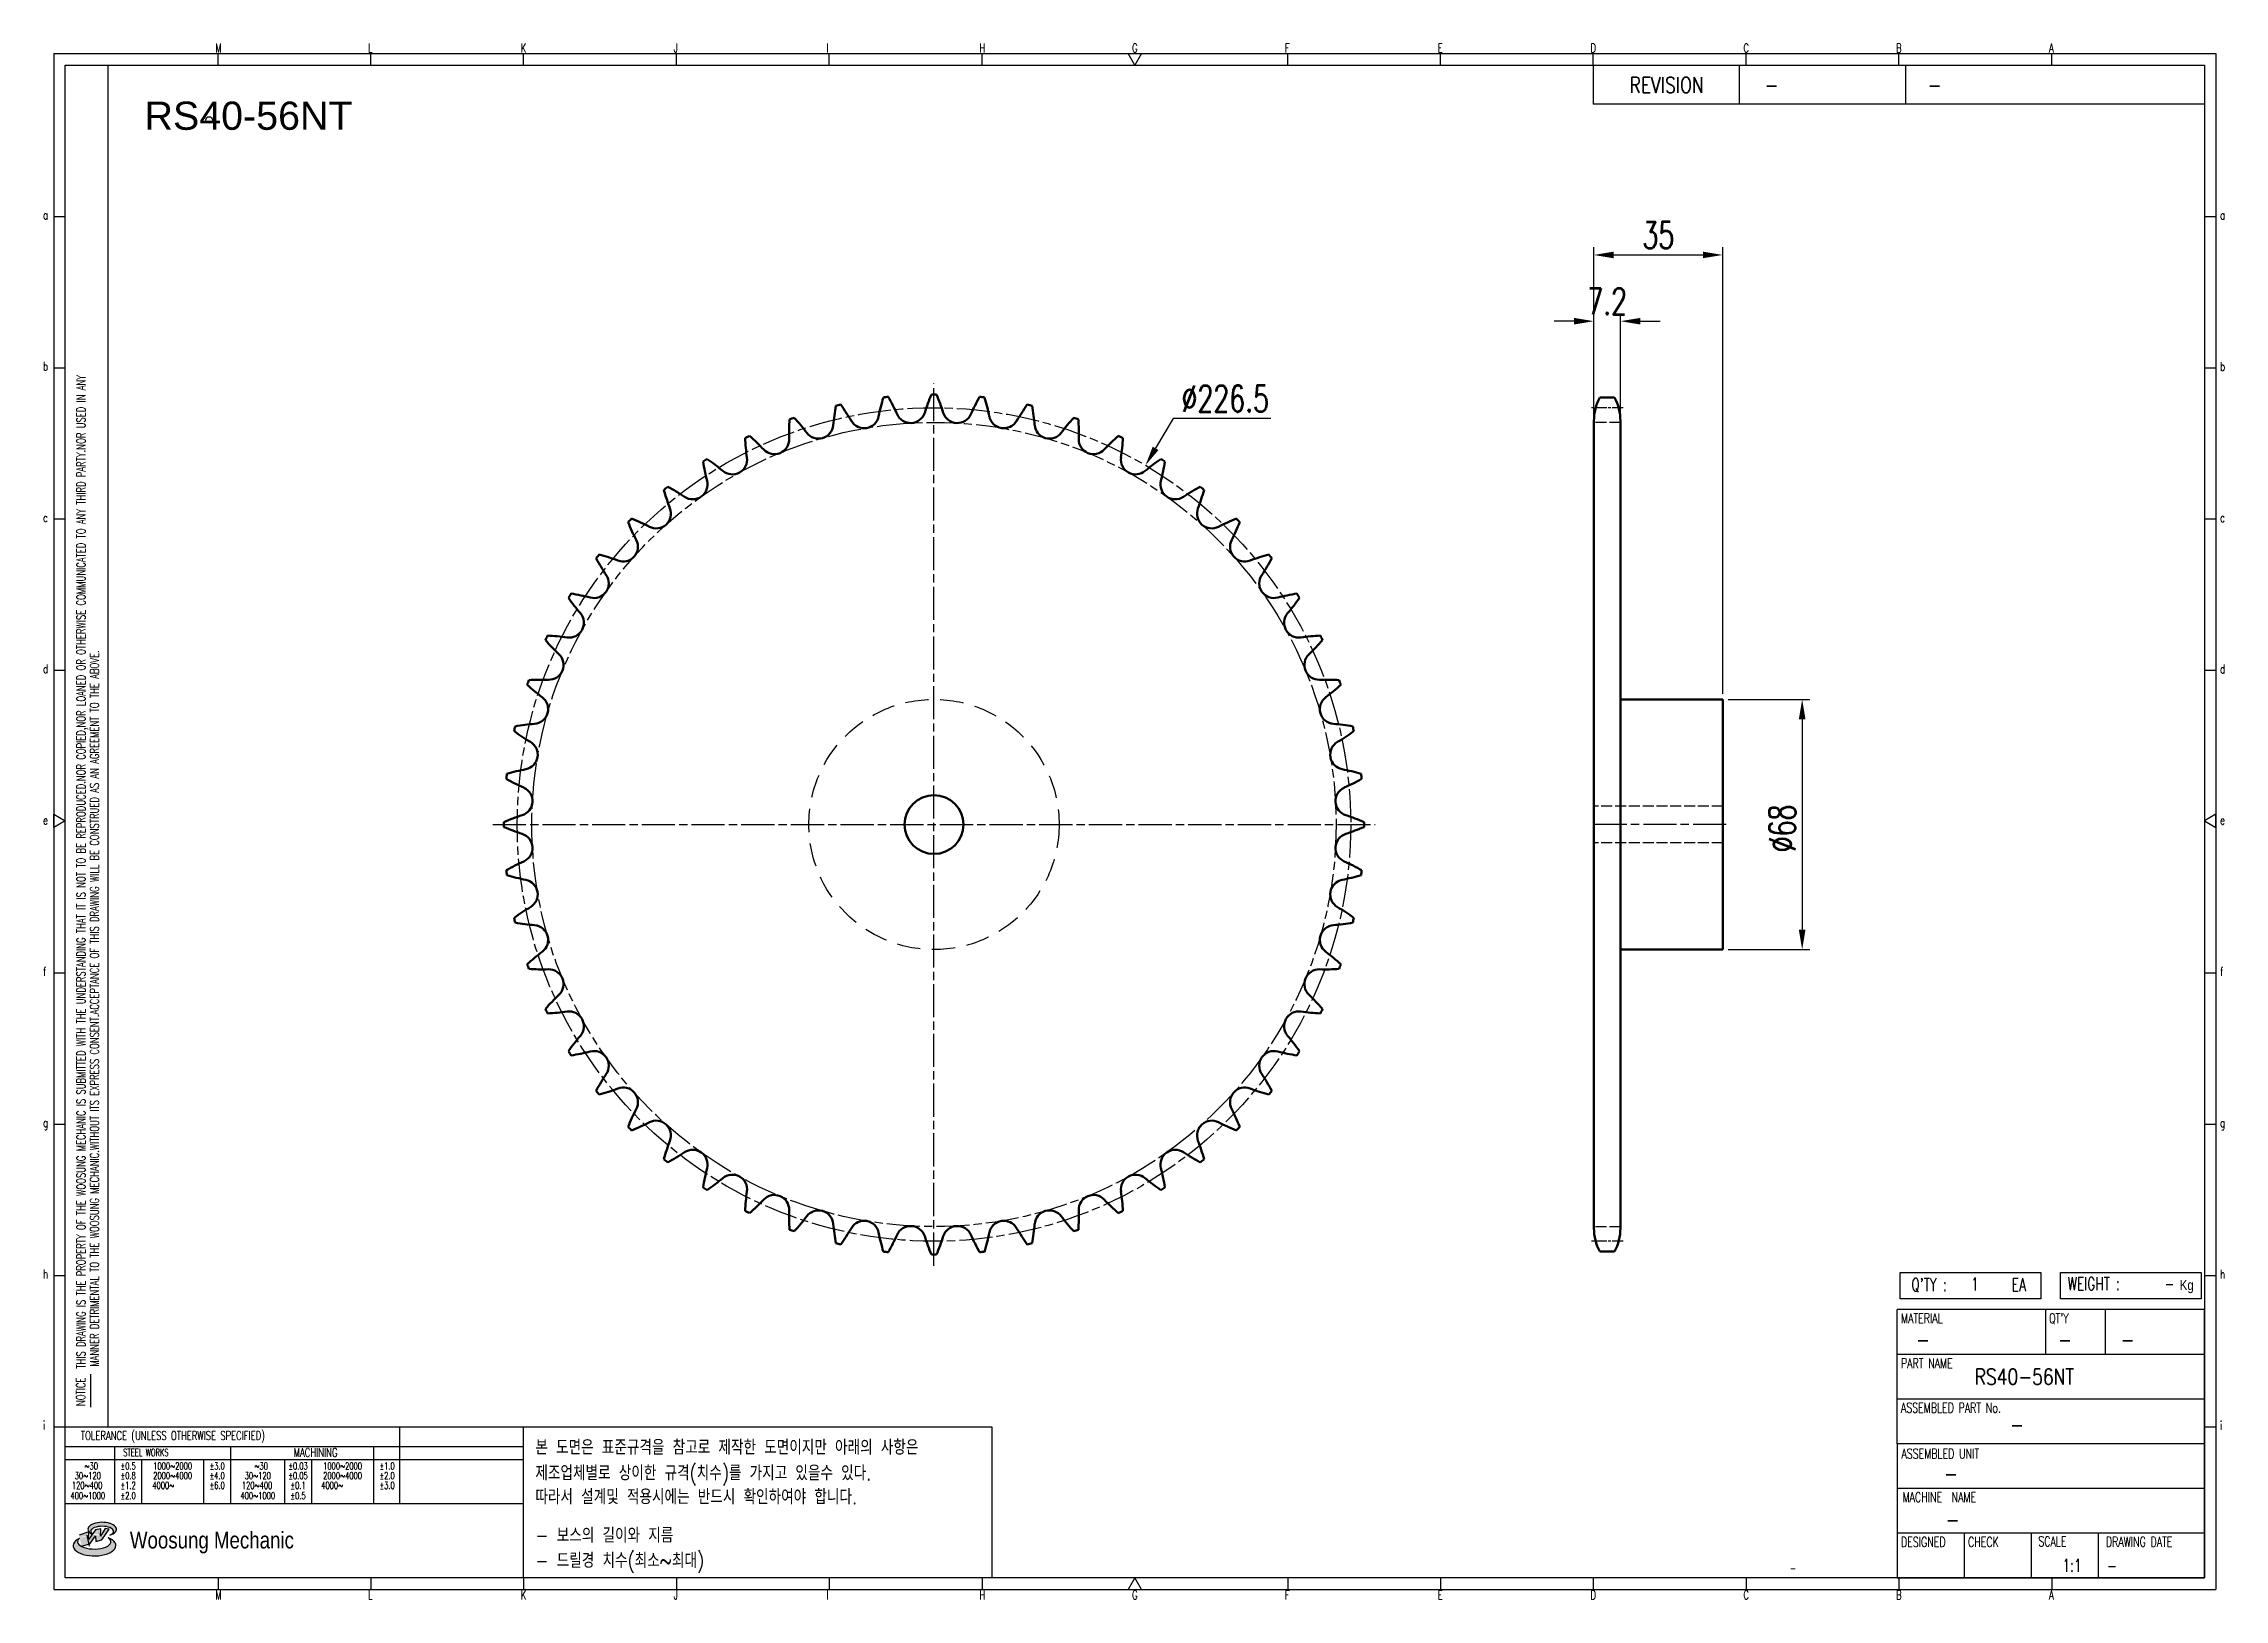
# Model space of a CAD drawing. Header units: millimetres. Extents: x 24040 to 24633, y 29 to 452.
import ezdxf
from ezdxf.enums import TextEntityAlignment as Align

# ---------------------------------------------------------------- set-up
doc = ezdxf.new("R2010")
doc.units = ezdxf.units.MM
for name, pattern in [('AM_ISO02W050', [7.5, 6, -1.5]), ('AM_ISO02W050x2', [3.75, 3, -0.75]), ('AM_ISO08W050', [18, 12, -1.5, 3, -1.5]), ('AM_ISO08W050x2', [9, 6, -0.75, 1.5, -0.75]), ('HIDDEN', [9.525, 6.35, -3.175])]:
    doc.linetypes.add(name, pattern=pattern)
for name, color, linetype, lineweight in [('AM_0N', 7, 'Continuous', 50), ('AM_3N', 6, 'AM_ISO02W050', 25), ('AM_7N', 4, 'AM_ISO08W050', 25)]:
    doc.layers.add(name, color=color, linetype=linetype, lineweight=lineweight)
for name, color, linetype in [('HL', 2, 'HIDDEN'), ('S-DIM', 7, 'Continuous'), ('TITLE', 7, 'Continuous'), ('도면레이아웃', 7, 'Continuous')]:
    doc.layers.add(name, color=color, linetype=linetype)
doc.styles.add('HAN', font='ROMANS.shx', dxfattribs={"width": 0.7, "bigfont": 'whgtxt.shx'})
doc.styles.add('HKD_ST2', font='romans.shx', dxfattribs={"width": 0.7, "height": 4, "bigfont": '@extfont2.shx'})
doc.styles.add('HSG', font='SIMPLEX.shx', dxfattribs={"width": 0.7, "bigfont": 'HSG.shx'})
doc.styles.add('ROMANS', font='romans.shx', dxfattribs={"width": 0.7, "bigfont": 'whgtxt.shx'})
doc.styles.add('SLDTEXTSTYLE4', font='arial.ttf', dxfattribs={"width": 0.8})
doc.styles.get("Standard").update_dxf_attribs({"font": 'arial.ttf'})
doc.dimstyles.new('APP16', dxfattribs={"dimscale": 3, "dimtxt": 2.4, "dimasz": 1.8, "dimexe": 0.7, "dimexo": 0.5, "dimgap": 0.6, "dimtad": 1, "dimtoh": 1, "dimdec": 1, "dimrnd": 0.01, "dimzin": 9, "dimdsep": 46, "dimtxsty": 'HSG', "dimcen": 0, "dimclrd": 1, "dimclre": 1, "dimclrt": 256, "dimazin": 2, "dimtp": 1, "dimtm": 1, "dimtfac": 0.5, "dimtdec": 1, "dimtofl": 0, "dimtmove": 0, "dimatfit": 3, "dimfxl": 0, "dimtvp": 1, "dimtolj": 2, "dimlwd": -1, "dimlwe": -1, "dimarcsym": 0})

# ---------------------------------------------------------------- blocks, each defined once
blk = doc.blocks.new('SUYWSHJH')
at = {"layer": '도면레이아웃'}
h = blk.add_hatch(color=10, dxfattribs=at)
h.paths.add_polyline_path([(1.544, 35.177), (1.554, 34.966), (1.779, 35.034), (2.054, 35.422), (1.908, 35.446), (1.728, 35.167), (1.741, 35.439), (1.547, 35.405), (1.292, 35.041), (1.295, 35.33), (0.943, 35.208), (1.03, 34.8), (1.336, 34.885)])
edge = h.paths.add_edge_path()
edge.add_ellipse((1.795, 35.421), major_axis=(-0.53, 0), ratio=0.487785, start_angle=122.36065, end_angle=403.39574)
edge.add_line((1.411, 35.244), (1.419, 35.261))
edge.add_ellipse((1.798, 35.344), major_axis=(-0.423, 0), ratio=0.444396, start_angle=131.58977, end_angle=386.19408, ccw=False)
edge = h.paths.add_edge_path()
edge.add_ellipse((1.512, 34.815), major_axis=(-0.793, 0), ratio=0.480113, start_angle=314.67633, end_angle=590.85213)
edge.add_ellipse((1.501, 34.958), major_axis=(-0.62, 0), ratio=0.43311, start_angle=331.7024, end_angle=574.42495, ccw=False)
for p, q in [((0, 90.118), (80.15, 90.118)), ((0, 90.118), (0, 33.191)), ((6.089, 89.693), (6.089, 90.118)), ((11.753, 89.693), (11.753, 90.118)), ((17.418, 89.693), (17.418, 90.118)), ((23.082, 89.693), (23.082, 90.118)), ((28.746, 89.693), (28.746, 90.118)), ((34.411, 89.693), (34.411, 90.118)), ((45.739, 89.693), (45.739, 90.118)), ((51.404, 89.693), (51.404, 90.118)), ((57.068, 89.693), (57.068, 90.118)), ((62.732, 89.693), (62.732, 90.118)), ((68.397, 89.693), (68.397, 90.118)), ((74.061, 89.693), (74.061, 90.118)), ((80.15, 90.118), (80.15, 33.191)), ((0, 84.085), (0.425, 84.085)), ((79.725, 84.085), (80.15, 84.085)), ((0, 78.478), (0.425, 78.478)), ((79.725, 78.478), (80.15, 78.478)), ((0, 72.87), (0.425, 72.87)), ((79.725, 72.87), (80.15, 72.87)), ((0, 67.262), (0.425, 67.262)), ((79.725, 67.262), (80.15, 67.262)), ((0, 56.047), (0.425, 56.047)), ((79.725, 56.047), (80.15, 56.047)), ((0, 50.439), (0.425, 50.439)), ((79.725, 50.439), (80.15, 50.439)), ((0, 44.832), (0.425, 44.832)), ((79.725, 44.832), (80.15, 44.832)), ((1.377, 39.947), (1.377, 41.174)), ((0, 39.224), (0.425, 39.224)), ((79.725, 39.224), (80.15, 39.224)), ((0, 33.191), (80.15, 33.191)), ((6.089, 33.616), (6.089, 33.191)), ((11.753, 33.616), (11.753, 33.191)), ((17.418, 33.616), (17.418, 33.191)), ((23.082, 33.616), (23.082, 33.191)), ((28.746, 33.616), (28.746, 33.191)), ((34.411, 33.616), (34.411, 33.191)), ((45.739, 33.616), (45.739, 33.191)), ((51.404, 33.616), (51.404, 33.191)), ((57.068, 33.616), (57.068, 33.191)), ((62.732, 33.616), (62.732, 33.191)), ((68.397, 33.616), (68.397, 33.191)), ((74.061, 33.616), (74.061, 33.191))]:
    blk.add_line(p, q)
at = {"color": 2}
for p, q in [((2.017, 39.224), (2.017, 89.693)), ((0.425, 39.224), (17.418, 39.224)), ((12.816, 39.224), (12.816, 36.382)), ((17.418, 33.616), (17.418, 39.224)), ((0.425, 38.487), (17.418, 38.487)), ((0.425, 38.012), (17.418, 38.012)), ((2.257, 38.487), (2.257, 36.382)), ((3.257, 38.012), (3.257, 36.382)), ((5.557, 38.012), (5.557, 36.382)), ((6.557, 38.5), (6.557, 36.382)), ((8.557, 38.012), (8.557, 36.382)), ((9.557, 38.026), (9.557, 36.382)), ((11.857, 38.487), (11.857, 36.382)), ((0.425, 36.382), (17.418, 36.382))]:
    blk.add_line(p, q, dxfattribs=at)
at = {"color": 6, "ltscale": 0.5}
for p, q in [((57.068, 89.693), (57.068, 88.246)), ((62.47, 89.693), (62.47, 88.246)), ((68.635, 89.693), (68.635, 88.246)), ((79.725, 88.246), (57.068, 88.246)), ((68.336, 38.59), (68.336, 43.563)), ((79.725, 43.563), (68.336, 43.563)), ((73.827, 43.563), (73.827, 41.905)), ((76.037, 43.563), (76.037, 41.905)), ((79.725, 38.59), (79.725, 43.563)), ((79.725, 41.905), (68.336, 41.905)), ((79.725, 40.248), (68.336, 40.248)), ((68.336, 38.59), (68.336, 33.616)), ((79.725, 38.59), (68.336, 38.59)), ((79.725, 33.616), (79.725, 38.59)), ((79.725, 36.932), (68.336, 36.932)), ((79.725, 35.274), (68.336, 35.274)), ((70.822, 33.616), (70.822, 35.274)), ((73.309, 33.616), (73.309, 35.274)), ((75.796, 33.616), (75.796, 35.274)), ((68.336, 33.616), (79.725, 33.616))]:
    blk.add_line(p, q, dxfattribs=at)
for points in [[(40.075, 89.693), (39.83, 90.118), (40.32, 90.118)], [(0.425, 89.693), (79.725, 89.693), (79.725, 33.616), (0.425, 33.616)], [(0.425, 61.679), (0, 61.433), (0, 61.924)], [(79.725, 61.679), (80.15, 61.433), (80.15, 61.924)], [(40.075, 33.616), (39.83, 33.191), (40.32, 33.191)]]:
    blk.add_lwpolyline(points, close=True)
at = {"layer": 'TITLE', "color": 20}
for p, q in [((68.449, 43.961), (68.449, 44.936)), ((68.449, 44.936), (73.654, 44.936)), ((73.654, 44.936), (73.654, 43.961)), ((74.39, 43.961), (74.39, 44.936)), ((74.39, 44.936), (79.595, 44.936)), ((79.595, 44.936), (79.595, 43.961)), ((73.654, 43.961), (68.449, 43.961)), ((79.595, 43.961), (74.39, 43.961))]:
    blk.add_line(p, q, dxfattribs=at)
at = {"layer": '도면레이아웃'}
for p, q in [((1.295, 35.33), (0.943, 35.208)), ((1.03, 34.8), (1.336, 34.885)), ((1.224, 35.208), (1.311, 34.8)), ((1.224, 35.208), (1.224, 35.208)), ((1.547, 35.405), (1.292, 35.041)), ((1.292, 35.041), (1.295, 35.33)), ((1.336, 34.885), (1.544, 35.177)), ((1.419, 35.261), (1.411, 35.244)), ((1.544, 35.177), (1.554, 34.966)), ((1.741, 35.439), (1.547, 35.405)), ((1.554, 34.966), (1.779, 35.034)), ((1.908, 35.446), (1.728, 35.167)), ((1.728, 35.167), (1.741, 35.439)), ((1.779, 35.034), (2.054, 35.422)), ((2.054, 35.422), (1.908, 35.446))]:
    blk.add_line(p, q, dxfattribs=at)
for centre, major_axis, ratio, start_param, end_param in [((1.795, 35.421), (-0.53, 0), 0.487785, 2.135596, 7.040584), ((1.512, 34.815), (-0.793, 0), 0.480113, 5.492138, 10.312315), ((1.501, 34.958), (-0.62, 0), 0.43311, 5.789299, 10.025607), ((1.798, 35.344), (-0.423, 0), 0.444396, 2.296675, 6.740358)]:
    blk.add_ellipse(centre, major_axis=major_axis, ratio=ratio, start_param=start_param, end_param=end_param, dxfattribs=at)
at = {"color": 4, "style": 'HKD_ST2', "width": 0.7}
for s, p in [('M', (5.988, 90.164)), ('L', (11.652, 90.164)), ('K', (17.316, 90.164)), ('J', (22.981, 90.164)), ('I', (28.645, 90.164)), ('H', (34.309, 90.164)), ('G', (39.974, 90.164)), ('F', (45.638, 90.164)), ('E', (51.302, 90.164)), ('D', (56.967, 90.164)), ('C', (62.631, 90.164)), ('B', (68.295, 90.164)), ('A', (73.96, 90.164)), ('a', (-0.395, 83.976)), ('a', (80.305, 83.97)), ('b', (-0.395, 78.368)), ('b', (80.305, 78.362)), ('c', (-0.395, 72.76)), ('c', (80.305, 72.754)), ('d', (-0.395, 67.153)), ('d', (80.305, 67.147)), ('e', (-0.395, 61.545)), ('e', (80.305, 61.539)), ('f', (-0.395, 55.937)), ('f', (80.305, 55.931)), ('g', (-0.395, 50.33)), ('g', (80.305, 50.324)), ('h', (-0.395, 44.722)), ('h', (80.305, 44.716)), ('i', (-0.395, 39.114)), ('i', (80.305, 39.108)), ('M', (5.988, 32.824)), ('L', (11.652, 32.824)), ('K', (17.316, 32.824)), ('J', (22.981, 32.824)), ('I', (28.645, 32.824)), ('H', (34.309, 32.824)), ('G', (39.974, 32.824)), ('F', (45.638, 32.824)), ('E', (51.302, 32.824)), ('D', (56.967, 32.824)), ('C', (62.631, 32.824)), ('B', (68.295, 32.824)), ('A', (73.96, 32.824))]:
    blk.add_text(s, height=0.326, dxfattribs=at).set_placement(p)
for s, height, style, width, p in [('REVISION', 0.5806, 'HAN', 0.8, (58.415, 88.664)), ('-', 0.581, 'HAN', 0.8, (63.426, 88.664)), ('-', 0.581, 'HAN', 0.8, (69.468, 88.664)), ("Q'TY : ", 0.4746, 'HKD_ST2', 0.7, (68.857, 44.253)), ('1', 0.475, 'HKD_ST2', 0.7, (71.071, 44.275)), ('EA', 0.4746, 'HKD_ST2', 0.7, (72.578, 44.253)), ('WEIGHT : ', 0.4746, 'HKD_ST2', 0.7, (74.65, 44.286)), ('-', 0.581, 'HAN', 0.8, (69.029, 42.157)), ('-', 0.581, 'HAN', 0.8, (74.289, 42.157)), ('-', 0.581, 'HAN', 0.8, (76.623, 42.157)), ('-', 0.581, 'HAN', 0.8, (72.515, 39.013)), ('-', 0.581, 'HAN', 0.8, (70.067, 37.189)), ('-', 0.581, 'HAN', 0.8, (70.126, 35.48)), ('1:1', 0.4746, 'HKD_ST2', 0.7, (74.458, 33.848)), ('-', 0.475, 'HKD_ST2', 0.7, (76.112, 33.837))]:
    blk.add_text(s, height=height, dxfattribs=dict(style=style, width=width)).set_placement(p)
at = {"color": 6, "style": 'HKD_ST2', "width": 0.7}
for s, p in [(' THIS DRAWING IS THE PROPERTY OF THE WOOSUNG MECHANIC IS SUBMITTED WITH THE UNDERSTANDING THAT IT IS NOT TO BE REPRODUCED.NOR COPIED,NOR LOANED OR OTHERWISE COMMUNICATED TO ANY THIRD PARTY.NOR USED IN ANY', (1.173, 41.217)), ('MANNER DETRIMENTAL TO THE WOOSUNG MECHANIC.WITHOUT ITS EXPRESS CONSENT.ACCEPTANCE OF THIS DRAWING WILL BE CONSTRUED AS AN AGREEMENT TO THE ABOVE.', (1.672, 41.447))]:
    blk.add_text(s, height=0.326266, rotation=90, dxfattribs=at).set_placement(p)
at = {"style": 'HKD_ST2', "width": 0.7}
blk.add_text('-', height=0.475, dxfattribs=at).set_placement((78.613, 44.286), align=Align.RIGHT)
at = {"color": 4, "style": 'HKD_ST2', "width": 0.7}
for s, height, p in [('MATERIAL', 0.3651, (68.474, 43.425)), ("QT'Y", 0.3651, (73.965, 43.425)), ('PART NAME', 0.3651, (68.474, 41.756)), ('ASSEMBLED PART No.', 0.36511, (68.474, 40.109)), ('ASSEMBLED UNIT', 0.36511, (68.49, 38.408)), ('MACHINE  NAME', 0.36511, (68.532, 36.794)), ('DESIGNED', 0.3651, (68.474, 35.136)), ('CHECK', 0.3651, (70.961, 35.136)), ('SCALE', 0.3651, (73.566, 35.153)), ('DRAWING DATE', 0.36511, (76.071, 35.141))]:
    blk.add_text(s, height=height, dxfattribs=at).set_placement(p, align=Align.TOP_LEFT)
at = {"style": 'HKD_ST2', "width": 0.7}
blk.add_text('NOTICE', height=0.3263, rotation=90, dxfattribs=at).set_placement((1.163, 39.988))
for s, height, style, width, p in [('TOLERANCE (UNLESS OTHERWISE SPECIFIED)', 0.32627, 'HKD_ST2', 0.7, (4.417, 38.896)), ('-', 0.326, 'ROMANS', 0.65, (64.469, 33.975))]:
    blk.add_text(s, height=height, dxfattribs=dict(style=style, width=width)).set_placement(p, align=Align.MIDDLE_CENTER)
at = {"color": 4, "style": 'HKD_ST2', "width": 0.7}
for s, height, p in [('STEEL WORKS', 0.26101, (3.416, 38.268)), ('MACHINING', 0.3263, (9.707, 38.27)), ('%%P0.5', 0.261, (2.757, 37.762)), ('%%P0.8', 0.261, (2.757, 37.411)), ('%%P3.0', 0.261, (6.057, 37.762)), ('%%P4.0', 0.261, (6.057, 37.411)), ('%%P0.03', 0.261, (9.057, 37.762)), ('%%P0.05', 0.261, (9.057, 37.411)), ('%%P1.0', 0.261, (12.357, 37.762)), ('%%P2.0', 0.261, (12.357, 37.411)), ('%%P1.2', 0.261, (2.757, 37.045)), ('%%P2.0', 0.261, (2.757, 36.67)), ('%%P6.0', 0.261, (6.057, 37.045)), ('%%P0.1', 0.261, (9.057, 37.045)), ('%%P0.5', 0.261, (9.057, 36.67)), ('%%P3.0', 0.261, (12.357, 37.045))]:
    blk.add_text(s, height=height, dxfattribs=at).set_placement(p, align=Align.MIDDLE)
for s, height, p in [('30%%126120', 0.261, (1.263, 37.411)), ('%%12630', 0.261, (1.389, 37.762)), ('2000%%1264000', 0.26101, (4.407, 37.411)), ('1000%%1262000', 0.26101, (4.407, 37.762)), ('30%%126120', 0.261, (7.563, 37.411)), ('%%12630', 0.261, (7.689, 37.762)), ('2000%%1264000', 0.26101, (10.707, 37.411)), ('1000%%1262000', 0.26101, (10.707, 37.762)), ('400%%1261000', 0.26101, (1.263, 36.67)), ('120%%126400', 0.26101, (1.237, 37.045)), ('4000%%126', 0.261, (4.061, 37.045)), ('400%%1261000', 0.26101, (7.563, 36.67)), ('120%%126400', 0.26101, (7.537, 37.045)), ('4000%%126', 0.261, (10.321, 37.045))]:
    blk.add_text(s, height=height, dxfattribs=at).set_placement(p, align=Align.MIDDLE_CENTER)
at = {"color": 1, "style": 'SLDTEXTSTYLE4', "width": 0.8}
blk.add_text('Woosung Mechanic', height=0.61957, dxfattribs=at).set_placement((2.822, 34.711))
at = {"layer": 'TITLE', "width": 0.8}
blk.add_text('Kg', height=0.3789, dxfattribs=at).set_placement((78.807, 44.286))
blk = doc.blocks.new('*D2')
at = {"layer": 'Defpoints', "color": 0, "transparency": 16777216}
for p in [(24339.53, 337.1), (24224.58, 141.94)]:
    blk.add_point(p, dxfattribs=at)
at = {"layer": 'S-DIM', "color": 1, "transparency": 16777216}
for p, q in [((24347.05, 349.86), (24342.27, 341.75)), ((24373.57, 349.86), (24347.05, 349.86))]:
    blk.add_line(p, q, dxfattribs=at)
blk.add_solid([(24341.5, 342.21), (24343.05, 341.29), (24339.53, 337.1)], dxfattribs=at)
at = {"layer": 'S-DIM', "transparency": 16777216, "insert": (24361.21, 355.26), "char_height": 7.2, "attachment_point": 5, "style": 'HSG'}
blk.add_mtext('\\A2;∅226.5', dxfattribs=at)
blk = doc.blocks.new('*D3')
at = {"layer": 'Defpoints', "color": 0, "transparency": 16777216}
for p in [(24468.59, 376.29), (24461.39, 348.79), (24468.59, 348.79)]:
    blk.add_point(p, dxfattribs=at)
at = {"layer": 'S-DIM', "color": 1, "transparency": 16777216}
for p, q in [((24455.99, 376.29), (24450.59, 376.29)), ((24461.39, 350.29), (24461.39, 378.39)), ((24468.59, 350.29), (24468.59, 378.39)), ((24473.99, 376.29), (24479.39, 376.29))]:
    blk.add_line(p, q, dxfattribs=at)
for points in [[(24455.99, 377.19), (24455.99, 375.39), (24461.39, 376.29)], [(24473.99, 377.19), (24473.99, 375.39), (24468.59, 376.29)]]:
    blk.add_solid(points, dxfattribs=at)
at = {"layer": 'S-DIM', "transparency": 16777216, "insert": (24464.99, 381.69), "char_height": 7.2, "attachment_point": 5, "style": 'HSG'}
blk.add_mtext('\\A2;7.2', dxfattribs=at)
blk = doc.blocks.new('*D4')
at = {"layer": 'Defpoints', "color": 0, "transparency": 16777216}
for p in [(24496.39, 394.29), (24461.39, 348.79), (24496.39, 273.52)]:
    blk.add_point(p, dxfattribs=at)
at = {"layer": 'S-DIM', "color": 1, "transparency": 16777216}
for p, q in [((24461.39, 350.29), (24461.39, 396.39)), ((24466.79, 394.29), (24490.99, 394.29)), ((24496.39, 275.02), (24496.39, 396.39))]:
    blk.add_line(p, q, dxfattribs=at)
for points in [[(24466.79, 395.19), (24466.79, 393.39), (24461.39, 394.29)], [(24490.99, 395.19), (24490.99, 393.39), (24496.39, 394.29)]]:
    blk.add_solid(points, dxfattribs=at)
at = {"layer": 'S-DIM', "transparency": 16777216, "insert": (24478.89, 399.69), "char_height": 7.2, "attachment_point": 5, "style": 'HSG'}
blk.add_mtext('\\A2;35', dxfattribs=at)
blk = doc.blocks.new('*D5')
at = {"layer": 'Defpoints', "color": 0, "transparency": 16777216}
for p in [(24496.39, 273.52), (24496.39, 205.52), (24517.98, 205.52)]:
    blk.add_point(p, dxfattribs=at)
at = {"layer": 'S-DIM', "color": 1, "transparency": 16777216}
for p, q in [((24497.89, 273.52), (24520.08, 273.52)), ((24517.98, 268.12), (24517.98, 210.92)), ((24497.89, 205.52), (24520.08, 205.52))]:
    blk.add_line(p, q, dxfattribs=at)
for points in [[(24517.08, 268.12), (24518.88, 268.12), (24517.98, 273.52)], [(24517.08, 210.92), (24518.88, 210.92), (24517.98, 205.52)]]:
    blk.add_solid(points, dxfattribs=at)
at = {"layer": 'S-DIM', "transparency": 16777216, "insert": (24512.58, 238.47), "char_height": 7.2, "attachment_point": 5, "rotation": 90, "style": 'HSG'}
blk.add_mtext('\\A2;%%c68', dxfattribs=at)

msp = doc.modelspace()

# ---------------------------------------------------------------- linework, layer by layer
at = {"color": 4}
msp.add_lwpolyline([(24170.54, 75.88), (24297.81, 75.88), (24297.81, 34.77), (24170.54, 34.77)], close=True, dxfattribs=at)
msp.add_circle((24085.11, 430.97), 0.886)
at = {"layer": 'AM_0N'}
for p, q in [((24463.01, 355.57), (24466.98, 355.57)), ((24461.39, 349.17), (24461.39, 129.86)), ((24468.59, 349.17), (24468.59, 129.86)), ((24468.59, 273.52), (24496.39, 273.52)), ((24496.39, 273.52), (24496.39, 205.52)), ((24468.59, 205.52), (24496.39, 205.52)), ((24463.01, 123.46), (24466.98, 123.46))]:
    msp.add_line(p, q, dxfattribs=at)
msp.add_circle((24282.05, 239.52), 8, dxfattribs=at)
for centre, radius, start, end in [((24321.3, 339.72), 55.33, 163.33573, 168.83929), ((24282.05, 239.52), 116.88, 96.09603, 96.76112), ((24221.49, 328.47), 55.33, 24.01786, 29.52141), ((24332.27, 334.69), 55.33, 156.90716, 162.41071), ((24282.05, 239.52), 116.88, 89.66745, 90.33255), ((24231.83, 334.69), 55.33, 17.58929, 23.09284), ((24342.61, 328.47), 55.33, 150.47859, 155.98214), ((24282.05, 239.52), 116.88, 83.23888, 83.90397), ((24242.81, 339.72), 55.33, 11.16071, 16.66427), ((24282.05, 239.52), 116.88, 108.95317, 109.61826), ((24203.22, 312.77), 55.33, 36.875, 42.37855), ((24309.84, 343.48), 55.33, 169.7643, 175.26786), ((24282.05, 239.52), 116.88, 102.5246, 103.18969), ((24211.91, 321.13), 55.33, 30.44643, 35.94998), ((24263.08, 351.21), 4.01, 210.44643, 348.83929), ((24275.7, 352.63), 4.01, 204.01786, 342.41071), ((24288.41, 352.63), 4.01, 197.58929, 335.98214), ((24301.03, 351.21), 4.01, 191.16071, 329.55357), ((24352.19, 321.13), 55.33, 144.05002, 149.55357), ((24282.05, 239.52), 116.88, 76.81031, 77.4754), ((24254.27, 343.48), 55.33, 4.73214, 10.2357), ((24360.89, 312.77), 55.33, 137.62145, 143.125), ((24282.05, 239.52), 116.88, 70.38174, 71.04683), ((24474.89, 349.17), 13.5, 151.70092, 180), ((24455.09, 349.17), 13.5, 0, 28.29908), ((24282.05, 239.52), 116.88, 115.38174, 116.04683), ((24286, 347.06), 55.33, 182.62145, 188.125), ((24195.51, 303.48), 55.33, 43.30357, 48.80712), ((24238.7, 344.18), 4.01, 223.30357, 1.69643), ((24298.02, 345.94), 55.33, 176.19288, 181.69643), ((24250.69, 348.38), 4.01, 216.875, 355.26786), ((24313.42, 348.38), 4.01, 184.73214, 323.125), ((24266.09, 345.94), 55.33, 358.30357, 3.80712), ((24325.41, 344.18), 4.01, 178.30357, 316.69643), ((24368.6, 303.48), 55.33, 131.19288, 136.69643), ((24282.05, 239.52), 116.88, 63.95317, 64.61826), ((24278.1, 347.06), 55.33, 351.875, 357.37855), ((24282.05, 239.52), 116.88, 121.81031, 122.4754), ((24273.94, 346.82), 55.33, 189.05002, 194.55357), ((24188.89, 293.39), 55.33, 49.73214, 55.2357), ((24227.25, 338.67), 4.01, 229.73214, 8.125), ((24336.85, 338.67), 4.01, 171.875, 310.26786), ((24375.21, 293.39), 55.33, 124.7643, 130.26786), ((24282.05, 239.52), 116.88, 57.5246, 58.18969), ((24290.17, 346.82), 55.33, 345.44643, 350.94998), ((24216.5, 331.91), 4.01, 236.16071, 14.55357), ((24347.61, 331.91), 4.01, 165.44643, 303.83929), ((24282.05, 239.52), 116.88, 128.23888, 128.90397), ((24261.97, 345.24), 55.33, 195.47859, 200.98214), ((24183.45, 282.62), 55.33, 56.16071, 61.66427), ((24380.66, 282.62), 55.33, 118.33573, 123.83929), ((24302.13, 345.24), 55.33, 339.01786, 344.52141), ((24282.05, 239.52), 116.88, 51.09603, 51.76112), ((24282.05, 239.52), 116.88, 134.66745, 135.33255), ((24250.26, 342.33), 55.33, 201.90716, 207.41071), ((24179.24, 271.31), 55.33, 62.58929, 68.09284), ((24206.56, 323.99), 4.01, 242.58929, 20.98214), ((24357.54, 323.99), 4.01, 159.01786, 297.41071), ((24384.87, 271.31), 55.33, 111.90716, 117.41071), ((24313.84, 342.33), 55.33, 332.58929, 338.09284), ((24282.05, 239.52), 116.88, 44.66745, 45.33255), ((24197.58, 315.01), 4.01, 249.01786, 27.41071), ((24366.53, 315.01), 4.01, 152.58929, 290.98214), ((24282.05, 239.52), 116.88, 141.09603, 141.76112), ((24238.95, 338.12), 55.33, 208.33573, 213.83929), ((24176.33, 259.6), 55.33, 69.01786, 74.52141), ((24387.78, 259.6), 55.33, 105.47859, 110.98214), ((24325.16, 338.12), 55.33, 326.16071, 331.66427), ((24282.05, 239.52), 116.88, 38.23888, 38.90397), ((24282.05, 239.52), 116.88, 147.5246, 148.18969), ((24174.75, 247.63), 55.33, 75.44643, 80.94998), ((24189.66, 305.07), 4.01, 255.44643, 33.83929), ((24374.45, 305.07), 4.01, 146.16071, 284.55357), ((24389.36, 247.63), 55.33, 99.05002, 104.55357), ((24282.05, 239.52), 116.88, 31.81031, 32.4754), ((24182.9, 294.32), 4.01, 261.875, 40.26786), ((24228.18, 332.68), 55.33, 214.7643, 220.26786), ((24381.21, 294.32), 4.01, 139.73214, 278.125), ((24335.92, 332.68), 55.33, 319.73214, 325.2357), ((24282.05, 239.52), 116.88, 153.95317, 154.61826), ((24174.51, 235.57), 55.33, 81.875, 87.37855), ((24389.6, 235.57), 55.33, 92.62145, 98.125), ((24282.05, 239.52), 116.88, 25.38174, 26.04683), ((24218.09, 326.06), 55.33, 221.19288, 226.69643), ((24177.39, 282.87), 4.01, 268.30357, 46.69643), ((24386.72, 282.87), 4.01, 133.30357, 271.69643), ((24346.02, 326.06), 55.33, 313.30357, 318.80712), ((24282.05, 239.52), 116.88, 160.38174, 161.04683), ((24175.63, 223.55), 55.33, 88.30357, 93.80712), ((24388.48, 223.55), 55.33, 86.19288, 91.69643), ((24282.05, 239.52), 116.88, 18.95317, 19.61826), ((24208.8, 318.35), 55.33, 227.62145, 233.125), ((24173.19, 270.88), 4.01, 274.73214, 53.125), ((24390.92, 270.88), 4.01, 126.875, 265.26786), ((24355.3, 318.35), 55.33, 306.875, 312.37855), ((24178.09, 211.74), 55.33, 94.73214, 100.2357), ((24386.02, 211.74), 55.33, 79.7643, 85.26786), ((24282.05, 239.52), 116.88, 166.81031, 167.4754), ((24200.44, 309.66), 55.33, 234.05002, 239.55357), ((24170.36, 258.49), 4.01, 281.16071, 59.55357), ((24393.74, 258.49), 4.01, 120.44643, 258.83929), ((24363.67, 309.66), 55.33, 300.44643, 305.94998), ((24282.05, 239.52), 116.88, 12.5246, 13.18969), ((24282.05, 239.52), 116.88, 173.23888, 173.90397), ((24193.1, 300.08), 55.33, 240.47859, 245.98214), ((24181.85, 200.27), 55.33, 101.16071, 106.66427), ((24168.94, 245.87), 4.01, 287.58929, 65.98214), ((24395.17, 245.87), 4.01, 114.01786, 252.41071), ((24382.26, 200.27), 55.33, 73.33573, 78.83929), ((24371.01, 300.08), 55.33, 294.01786, 299.52141), ((24282.05, 239.52), 116.88, 6.09603, 6.76112), ((24186.88, 189.3), 55.33, 107.58929, 113.09284), ((24282.05, 239.52), 116.88, 179.66745, 180.33255), ((24186.88, 289.74), 55.33, 246.90716, 252.41071), ((24377.23, 189.3), 55.33, 66.90716, 72.41071), ((24377.23, 289.74), 55.33, 287.58929, 293.09284), ((24282.05, 239.52), 116.88, 359.66745, 0.33255), ((24168.94, 233.16), 4.01, 294.01786, 72.41071), ((24395.17, 233.16), 4.01, 107.58929, 245.98214), ((24193.1, 178.96), 55.33, 114.01786, 119.52141), ((24282.05, 239.52), 116.88, 186.09603, 186.76112), ((24181.85, 278.76), 55.33, 253.33573, 258.83929), ((24382.26, 278.76), 55.33, 281.16071, 286.66427), ((24371.01, 178.96), 55.33, 60.47859, 65.98214), ((24282.05, 239.52), 116.88, 353.23888, 353.90397), ((24170.36, 220.54), 4.01, 300.44643, 78.83929), ((24393.74, 220.54), 4.01, 101.16071, 239.55357), ((24200.44, 169.38), 55.33, 120.44643, 125.94998), ((24282.05, 239.52), 116.88, 192.5246, 193.18969), ((24363.67, 169.38), 55.33, 54.05002, 59.55357), ((24282.05, 239.52), 116.88, 346.81031, 347.4754), ((24178.09, 267.3), 55.33, 259.7643, 265.26786), ((24173.19, 208.15), 4.01, 306.875, 85.26786), ((24390.92, 208.15), 4.01, 94.73214, 233.125), ((24386.02, 267.3), 55.33, 274.73214, 280.2357), ((24208.8, 160.68), 55.33, 126.875, 132.37855), ((24282.05, 239.52), 116.88, 198.95317, 199.61826), ((24355.3, 160.68), 55.33, 47.62145, 53.125), ((24282.05, 239.52), 116.88, 340.38174, 341.04683), ((24175.63, 255.48), 55.33, 266.19288, 271.69643), ((24177.39, 196.16), 4.01, 313.30357, 91.69643), ((24386.72, 196.16), 4.01, 88.30357, 226.69643), ((24388.48, 255.48), 55.33, 268.30357, 273.80712), ((24218.09, 152.97), 55.33, 133.30357, 138.80712), ((24346.02, 152.97), 55.33, 41.19288, 46.69643), ((24282.05, 239.52), 116.88, 205.38174, 206.04683), ((24174.51, 243.47), 55.33, 272.62145, 278.125), ((24182.9, 184.72), 4.01, 319.73214, 98.125), ((24381.21, 184.72), 4.01, 81.875, 220.26786), ((24389.6, 243.47), 55.33, 261.875, 267.37855), ((24282.05, 239.52), 116.88, 333.95317, 334.61826), ((24228.18, 146.36), 55.33, 139.73214, 145.2357), ((24282.05, 239.52), 116.88, 211.81031, 212.4754), ((24174.75, 231.4), 55.33, 279.05002, 284.55357), ((24189.66, 173.96), 4.01, 326.16071, 104.55357), ((24374.45, 173.96), 4.01, 75.44643, 213.83929), ((24389.36, 231.4), 55.33, 255.44643, 260.94998), ((24335.92, 146.36), 55.33, 34.7643, 40.26786), ((24282.05, 239.52), 116.88, 327.5246, 328.18969), ((24238.95, 140.91), 55.33, 146.16071, 151.66427), ((24282.05, 239.52), 116.88, 218.23888, 218.90397), ((24176.33, 219.44), 55.33, 285.47859, 290.98214), ((24197.58, 164.03), 4.01, 332.58929, 110.98214), ((24366.53, 164.03), 4.01, 69.01786, 207.41071), ((24387.78, 219.44), 55.33, 249.01786, 254.52141), ((24325.16, 140.91), 55.33, 28.33573, 33.83929), ((24282.05, 239.52), 116.88, 321.09603, 321.76112), ((24250.26, 136.71), 55.33, 152.58929, 158.09284), ((24313.84, 136.71), 55.33, 21.90716, 27.41071), ((24282.05, 239.52), 116.88, 224.66745, 225.33255), ((24179.24, 207.73), 55.33, 291.90716, 297.41071), ((24206.56, 155.04), 4.01, 339.01786, 117.41071), ((24357.54, 155.04), 4.01, 62.58929, 200.98214), ((24384.87, 207.73), 55.33, 242.58929, 248.09284), ((24282.05, 239.52), 116.88, 314.66745, 315.33255), ((24261.97, 133.79), 55.33, 159.01786, 164.52141), ((24282.05, 239.52), 116.88, 231.09603, 231.76112), ((24183.45, 196.42), 55.33, 298.33573, 303.83929), ((24216.5, 147.12), 4.01, 345.44643, 123.83929), ((24347.61, 147.12), 4.01, 56.16071, 194.55357), ((24380.66, 196.42), 55.33, 236.16071, 241.66427), ((24302.13, 133.79), 55.33, 15.47859, 20.98214), ((24282.05, 239.52), 116.88, 308.23888, 308.90397), ((24273.94, 132.21), 55.33, 165.44643, 170.94998), ((24188.89, 185.65), 55.33, 304.7643, 310.26786), ((24227.25, 140.36), 4.01, 351.875, 130.26786), ((24336.85, 140.36), 4.01, 49.73214, 188.125), ((24375.21, 185.65), 55.33, 229.73214, 235.2357), ((24290.17, 132.21), 55.33, 9.05002, 14.55357), ((24282.05, 239.52), 116.88, 237.5246, 238.18969), ((24286, 131.98), 55.33, 171.875, 177.37855), ((24195.51, 175.55), 55.33, 311.19288, 316.69643), ((24238.7, 134.85), 4.01, 358.30357, 136.69643), ((24325.41, 134.85), 4.01, 43.30357, 181.69643), ((24368.6, 175.55), 55.33, 223.30357, 228.80712), ((24278.1, 131.98), 55.33, 2.62145, 8.125), ((24282.05, 239.52), 116.88, 301.81031, 302.4754), ((24282.05, 239.52), 116.88, 243.95317, 244.61826), ((24298.02, 133.09), 55.33, 178.30357, 183.80712), ((24203.22, 166.27), 55.33, 317.62145, 323.125), ((24250.69, 130.65), 4.01, 4.73214, 143.125), ((24309.84, 135.55), 55.33, 184.73214, 190.2357), ((24263.08, 127.83), 4.01, 11.16071, 149.55357), ((24275.7, 126.41), 4.01, 17.58929, 155.98214), ((24288.41, 126.41), 4.01, 24.01786, 162.41071), ((24301.03, 127.83), 4.01, 30.44643, 168.83929), ((24254.27, 135.55), 55.33, 349.7643, 355.26786), ((24313.42, 130.65), 4.01, 36.875, 175.26786), ((24360.89, 166.27), 55.33, 216.875, 222.37855), ((24266.09, 133.09), 55.33, 356.19288, 1.69643), ((24282.05, 239.52), 116.88, 295.38174, 296.04683), ((24282.05, 239.52), 116.88, 250.38174, 251.04683), ((24282.05, 239.52), 116.88, 256.81031, 257.4754), ((24211.91, 157.9), 55.33, 324.05002, 329.55357), ((24321.3, 139.31), 55.33, 191.16071, 196.66427), ((24221.49, 150.56), 55.33, 330.47859, 335.98214), ((24332.27, 144.34), 55.33, 197.58929, 203.09284), ((24231.83, 144.34), 55.33, 336.90716, 342.41071), ((24342.61, 150.56), 55.33, 204.01786, 209.52141), ((24242.81, 139.31), 55.33, 343.33573, 348.83929), ((24352.19, 157.9), 55.33, 210.44643, 215.94998), ((24282.05, 239.52), 116.88, 282.5246, 283.18969), ((24282.05, 239.52), 116.88, 288.95317, 289.61826), ((24474.89, 129.86), 13.5, 180, 208.29908), ((24455.09, 129.86), 13.5, 331.70092, 0), ((24282.05, 239.52), 116.88, 263.23888, 263.90397), ((24282.05, 239.52), 116.88, 269.66745, 270.33255), ((24282.05, 239.52), 116.88, 276.09603, 276.76112)]:
    msp.add_arc(centre, radius, start, end, dxfattribs=at)
at = {"layer": 'AM_3N', "linetype": 'AM_ISO02W050x2'}
for p, q in [((24468.59, 348.79), (24461.39, 348.79)), ((24468.59, 130.24), (24461.39, 130.24))]:
    msp.add_line(p, q, dxfattribs=at)
at = {"layer": 'AM_3N', "color": 2, "linetype": 'AM_ISO02W050x2'}
for p, q in [((24496.39, 244.52), (24461.39, 244.52)), ((24496.39, 234.52), (24461.39, 234.52))]:
    msp.add_line(p, q, dxfattribs=at)
at = {"layer": 'AM_7N', "linetype": 'AM_ISO08W050x2', "ltscale": 1.5}
for p, q in [((24282.05, 119.63), (24282.05, 359.4)), ((24162.17, 239.52), (24401.94, 239.52)), ((24497.33, 239.52), (24460.63, 239.52))]:
    msp.add_line(p, q, dxfattribs=at)
at = {"layer": 'AM_7N', "linetype": 'AM_ISO08W050x2', "ltscale": 0.5}
for p, q in [((24469.36, 352.77), (24460.63, 352.77)), ((24469.36, 126.27), (24460.63, 126.27))]:
    msp.add_line(p, q, dxfattribs=at)
at = {"layer": 'AM_7N', "linetype": 'AM_ISO08W050x2', "ltscale": 1.5}
for radius in [113.25, 109.28]:
    msp.add_circle((24282.05, 239.52), radius, dxfattribs=at)
at = {"layer": 'HL'}
msp.add_circle((24282.05, 239.52), 34, dxfattribs=at)

# ---------------------------------------------------------------- block references
at = {"xscale": 7.331104175867454, "yscale": 7.331104175867454, "zscale": 7.331104175867454}
msp.add_blockref('SUYWSHJH', (24042.85, -211.67), dxfattribs=at)

# ---------------------------------------------------------------- texts
at = {"color": 2}
msp.add_text('RS40-56NT', height=7.66, dxfattribs=at).set_placement((24067.53, 428.3))
at = {"style": 'HAN', "width": 0.8}
msp.add_text('RS40-56NT', height=4.256, dxfattribs=at).set_placement((24564.87, 87.33))
at = {"color": 4, "style": 'HAN', "width": 0.8}
for s, p in [('본 도면은 표준규격을 참고로 제작한 도면이지만 아래의 사항은', (24173.73, 68.27)), ('제조업체별로 상이한 규격(치수)를 가지고 있을수 있다.', (24173.73, 61.29)), ('따라서 설계및 적용시에는 반드시 확인하여야 합니다.', (24173.73, 54.81)), ('- 보스의 길이와 지름', (24173.73, 44.37)), ('- 드릴경 치수(최소~최대)', (24173.73, 37.51))]:
    msp.add_text(s, height=4.0274, dxfattribs=at).set_placement(p)

# ---------------------------------------------------------------- dimensions: what is measured, and where the dimension line sits
at = {"layer": 'S-DIM'}
dim = msp.add_linear_dim(base=(24496.39, 394.29), p1=(24461.39, 348.79), p2=(24496.39, 273.52), dimstyle='APP16', dxfattribs=at)
dim.commit()
dim.dimension.update_dxf_attribs({"geometry": '*D4', "text_midpoint": (24478.89, 399.69)})
dim = msp.add_linear_dim(base=(24468.59, 376.29), p1=(24461.39, 348.79), p2=(24468.59, 348.79), dimstyle='APP16', dxfattribs=at)
dim.commit()
dim.dimension.update_dxf_attribs({"geometry": '*D3', "text_midpoint": (24464.99, 376.29), "dimtype": 128})
at = {"layer": 'S-DIM', "color": 3}
dim = msp.add_diameter_dim_2p(p1=(24224.58, 141.94), p2=(24339.53, 337.1), dimstyle='APP16', dxfattribs=at)
dim.commit()
dim.dimension.update_dxf_attribs({"geometry": '*D2', "text_midpoint": (24361.21, 349.86), "dimtype": 131})
at = {"layer": 'S-DIM'}
dim = msp.add_linear_dim(base=(24517.98, 205.52), p1=(24496.39, 273.52), p2=(24496.39, 205.52), angle=90, text='%%c<>', dimstyle='APP16', dxfattribs=at)
dim.commit()
dim.dimension.update_dxf_attribs({"geometry": '*D5', "text_midpoint": (24517.98, 238.47), "dimtype": 128})

doc.saveas('drawing.dxf')
